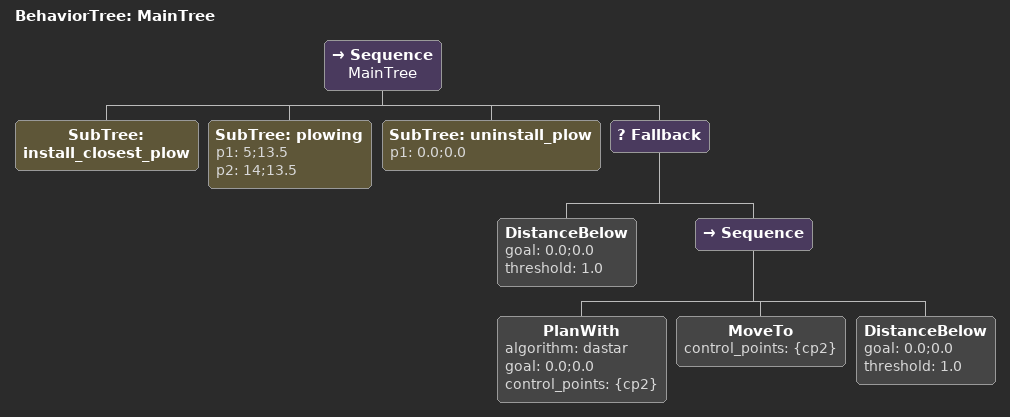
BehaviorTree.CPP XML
<?xml version="1.0"?>
<root BTCPP_format="4" main_tree_to_execute="MainTree">
  <include path="install_closest_plow.xml"/>
  <include path="plowing.xml"/>
  <include path="uninstall_plow.xml"/>
  <BehaviorTree ID="MainTree">
    <Sequence name="MainTree">
      <SubTree ID="install_closest_plow"/>
      <SubTree ID="plowing" p1="5;13.5" p2="14;13.5"/>
      <SubTree ID="uninstall_plow" p1="0.0;0.0"/>
      <Fallback>
        <DistanceBelow goal="0.0;0.0" threshold="1.0"/>
        <Sequence>
          <PlanWith algorithm="dastar" goal="0.0;0.0" control_points="{cp2}"/>
          <MoveTo control_points="{cp2}"/>
          <DistanceBelow goal="0.0;0.0" threshold="1.0"/>
        </Sequence>
      </Fallback>
    </Sequence>
  </BehaviorTree>
</root>
